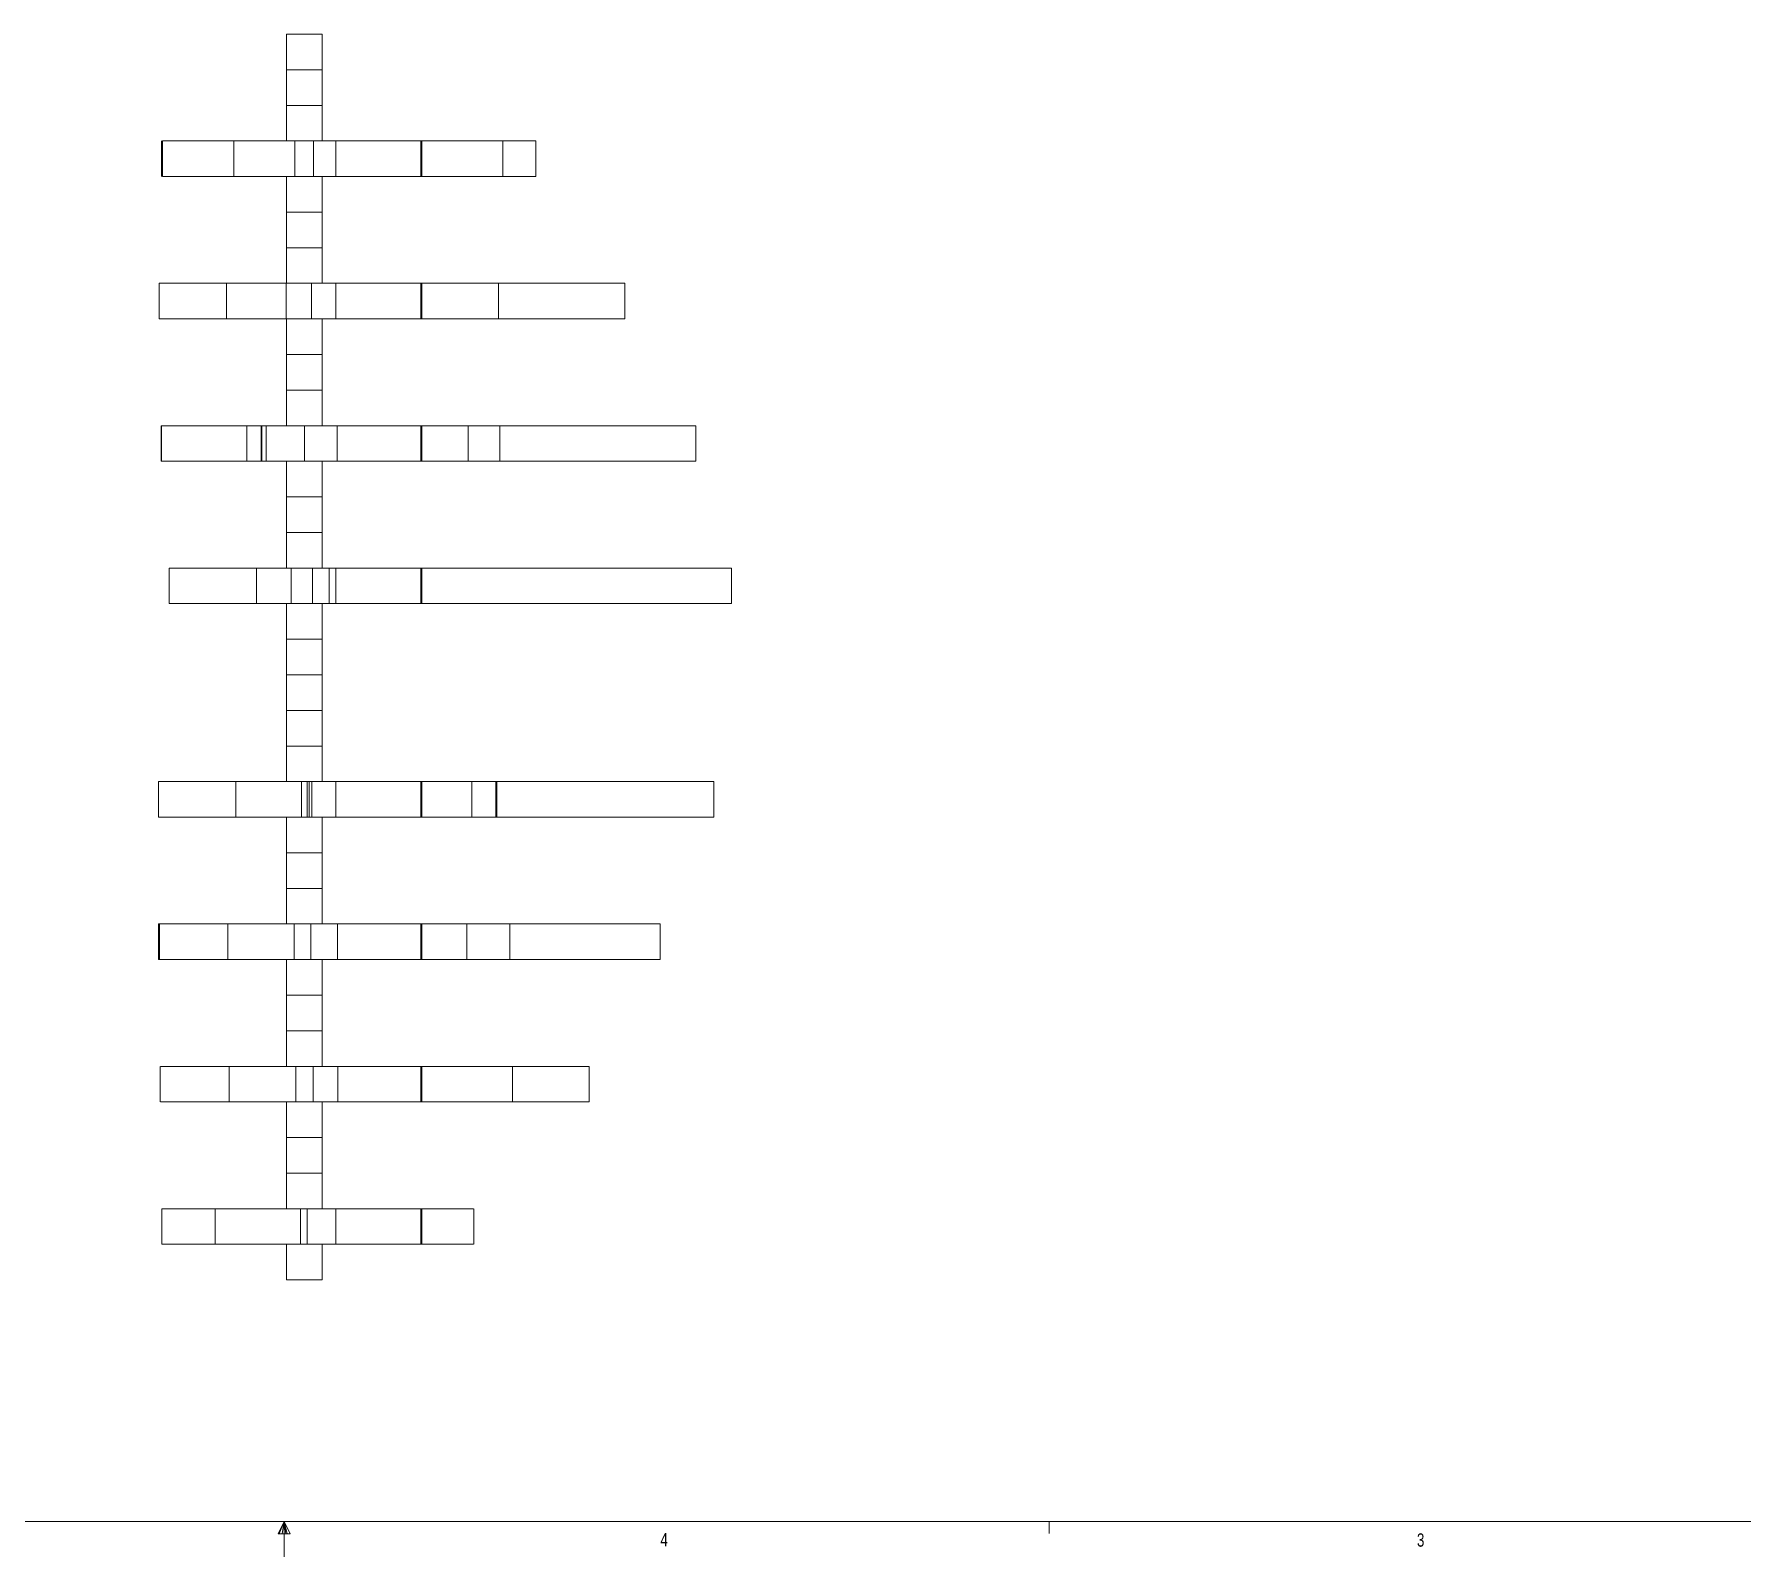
# Model space of a CAD drawing. Header units: inches. Extents: x 0 to 44.3, y 0 to 33.7.
# Drawn here: x 20.27 to 32.26, y 0.16 to 10.86 of the extents above; entities that cross this region are included whole.
import ezdxf

# ---------------------------------------------------------------- set-up
doc = ezdxf.new("R2010")
doc.units = ezdxf.units.IN
doc.header["$MEASUREMENT"] = 0
doc.styles.add('SLDTEXTSTYLE0', font='TXT', dxfattribs={"width": 0.75})

msp = doc.modelspace()

# ---------------------------------------------------------------- linework, layer by layer
at = {"color": 7, "linetype": 'Continuous', "lineweight": 15}
for p, q in [((22.041, 10.608), (22.041, 10.858)), ((22.041, 10.858), (22.291, 10.858)), ((22.291, 10.608), (22.291, 10.858)), ((22.041, 10.608), (22.291, 10.608)), ((22.041, 10.358), (22.041, 10.608)), ((22.291, 10.358), (22.291, 10.608)), ((22.041, 10.108), (22.041, 10.358)), ((22.041, 10.358), (22.291, 10.358)), ((22.291, 10.108), (22.291, 10.358)), ((21.163, 10.108), (21.163, 9.858)), ((21.164, 10.108), (21.164, 9.858)), ((21.17, 10.108), (21.17, 9.858)), ((21.671, 10.108), (21.671, 9.858)), ((22.098, 10.108), (22.098, 9.858)), ((22.231, 10.108), (22.231, 9.858)), ((22.388, 10.108), (22.388, 9.858)), ((22.985, 10.108), (22.985, 9.858)), ((22.989, 10.108), (22.989, 9.858)), ((22.991, 10.108), (22.991, 9.858)), ((23.56, 10.108), (23.56, 9.858)), ((23.791, 10.108), (23.791, 9.858)), ((22.041, 9.608), (22.041, 9.858)), ((22.291, 9.608), (22.291, 9.858)), ((22.041, 9.608), (22.291, 9.608)), ((22.041, 9.358), (22.041, 9.608)), ((22.291, 9.358), (22.291, 9.608)), ((22.041, 9.358), (22.291, 9.358)), ((22.041, 9.108), (22.041, 9.358)), ((22.291, 9.108), (22.291, 9.358)), ((21.145, 9.108), (21.145, 8.858)), ((21.618, 9.108), (21.618, 8.858)), ((22.037, 9.108), (22.037, 8.858)), ((22.217, 9.108), (22.217, 8.858)), ((22.388, 9.108), (22.388, 8.858)), ((22.985, 9.108), (22.985, 8.858)), ((22.989, 9.108), (22.989, 8.858)), ((22.991, 9.108), (22.991, 8.858)), ((23.53, 9.108), (23.53, 8.858)), ((24.416, 9.108), (24.416, 8.858)), ((22.041, 8.608), (22.041, 8.858)), ((22.291, 8.608), (22.291, 8.858)), ((22.041, 8.608), (22.291, 8.608)), ((22.041, 8.358), (22.041, 8.608)), ((22.291, 8.358), (22.291, 8.608)), ((22.041, 8.358), (22.291, 8.358)), ((22.041, 8.108), (22.041, 8.358)), ((22.291, 8.108), (22.291, 8.358)), ((21.161, 8.108), (21.161, 7.858)), ((21.161, 8.108), (21.163, 8.108)), ((21.163, 8.108), (21.163, 7.858)), ((21.761, 8.108), (21.761, 7.858)), ((21.863, 8.108), (21.863, 7.858)), ((21.866, 8.108), (21.866, 7.858)), ((21.898, 8.108), (21.898, 7.858)), ((22.166, 8.108), (22.166, 7.858)), ((22.396, 8.108), (22.396, 7.858)), ((22.985, 8.108), (22.985, 7.858)), ((22.989, 8.108), (22.989, 7.858)), ((22.991, 8.108), (22.991, 7.858)), ((23.316, 8.108), (23.316, 7.858)), ((23.539, 8.108), (23.539, 7.858)), ((23.54, 8.108), (23.54, 7.858)), ((24.916, 8.108), (24.916, 7.858)), ((21.161, 7.858), (21.163, 7.858)), ((22.041, 7.608), (22.041, 7.858)), ((22.291, 7.608), (22.291, 7.858)), ((22.041, 7.608), (22.291, 7.608)), ((22.041, 7.358), (22.041, 7.608)), ((22.291, 7.358), (22.291, 7.608)), ((22.041, 7.358), (22.291, 7.358)), ((22.041, 7.108), (22.041, 7.358)), ((22.291, 7.108), (22.291, 7.358)), ((21.216, 7.108), (21.216, 6.858)), ((21.83, 7.108), (21.83, 6.858)), ((22.072, 7.108), (22.072, 6.858)), ((22.224, 7.108), (22.224, 6.858)), ((22.34, 7.108), (22.34, 6.858)), ((22.34, 7.108), (22.387, 7.108)), ((22.387, 7.108), (22.387, 6.858)), ((22.983, 7.108), (22.983, 6.858)), ((22.983, 7.108), (22.988, 7.108)), ((22.988, 7.108), (22.988, 6.858)), ((22.99, 7.108), (22.99, 6.858)), ((25.165, 7.108), (25.165, 6.858)), ((22.041, 6.608), (22.041, 6.858)), ((22.291, 6.608), (22.291, 6.858)), ((22.34, 6.858), (22.387, 6.858)), ((22.983, 6.858), (22.988, 6.858)), ((22.041, 6.608), (22.291, 6.608)), ((22.041, 6.358), (22.041, 6.608)), ((22.291, 6.358), (22.291, 6.608)), ((22.041, 6.358), (22.291, 6.358)), ((22.041, 6.108), (22.041, 6.358)), ((22.291, 6.108), (22.291, 6.358)), ((22.041, 6.108), (22.291, 6.108)), ((22.041, 5.858), (22.041, 6.108)), ((22.291, 5.858), (22.291, 6.108)), ((22.041, 5.858), (22.291, 5.858)), ((22.041, 5.608), (22.041, 5.858)), ((22.291, 5.608), (22.291, 5.858)), ((21.142, 5.608), (21.142, 5.358)), ((21.685, 5.608), (21.685, 5.358)), ((22.146, 5.608), (22.146, 5.358)), ((22.185, 5.608), (22.185, 5.358)), ((22.2, 5.358), (22.2, 5.608)), ((22.2, 5.608), (22.218, 5.608)), ((22.218, 5.608), (22.218, 5.358)), ((22.219, 5.608), (22.219, 5.358)), ((22.388, 5.608), (22.388, 5.358)), ((22.985, 5.608), (22.985, 5.358)), ((22.989, 5.608), (22.989, 5.358)), ((22.991, 5.608), (22.991, 5.358)), ((23.342, 5.608), (23.342, 5.358)), ((23.51, 5.608), (23.51, 5.358)), ((23.518, 5.608), (23.518, 5.358)), ((23.518, 5.608), (23.518, 5.358)), ((25.041, 5.608), (25.041, 5.358)), ((22.041, 5.108), (22.041, 5.358)), ((22.2, 5.358), (22.218, 5.358)), ((22.291, 5.108), (22.291, 5.358)), ((22.041, 5.108), (22.291, 5.108)), ((22.041, 4.858), (22.041, 5.108)), ((22.291, 4.858), (22.291, 5.108)), ((22.041, 4.858), (22.291, 4.858)), ((22.041, 4.608), (22.041, 4.858)), ((22.291, 4.608), (22.291, 4.858)), ((21.141, 4.608), (21.141, 4.358)), ((21.141, 4.608), (21.151, 4.608)), ((21.148, 4.608), (21.148, 4.358)), ((21.628, 4.608), (21.628, 4.358)), ((22.094, 4.608), (22.094, 4.358)), ((22.212, 4.608), (22.212, 4.358)), ((22.398, 4.608), (22.398, 4.358)), ((22.985, 4.608), (22.985, 4.358)), ((22.989, 4.608), (22.989, 4.358)), ((22.991, 4.608), (22.991, 4.358)), ((23.307, 4.608), (23.307, 4.358)), ((23.61, 4.608), (23.61, 4.358)), ((23.61, 4.608), (23.61, 4.358)), ((23.61, 4.608), (23.61, 4.608)), ((24.666, 4.608), (24.666, 4.358)), ((21.141, 4.358), (21.151, 4.358)), ((22.041, 4.108), (22.041, 4.358)), ((22.291, 4.108), (22.291, 4.358)), ((23.61, 4.358), (23.61, 4.358)), ((22.041, 4.108), (22.291, 4.108)), ((22.041, 3.858), (22.041, 4.108)), ((22.291, 3.858), (22.291, 4.108)), ((22.041, 3.858), (22.291, 3.858)), ((22.041, 3.608), (22.041, 3.858)), ((22.291, 3.608), (22.291, 3.858)), ((21.153, 3.608), (21.153, 3.358)), ((21.638, 3.608), (21.638, 3.358)), ((22.106, 3.608), (22.106, 3.358)), ((22.227, 3.608), (22.227, 3.358)), ((22.4, 3.608), (22.4, 3.358)), ((22.985, 3.608), (22.985, 3.358)), ((22.989, 3.608), (22.989, 3.358)), ((22.991, 3.608), (22.991, 3.358)), ((23.628, 3.608), (23.628, 3.358)), ((24.166, 3.608), (24.166, 3.358)), ((22.041, 3.108), (22.041, 3.358)), ((22.291, 3.108), (22.291, 3.358)), ((22.041, 3.108), (22.291, 3.108)), ((22.041, 2.858), (22.041, 3.108)), ((22.291, 2.858), (22.291, 3.108)), ((22.041, 2.858), (22.291, 2.858)), ((22.041, 2.608), (22.041, 2.858)), ((22.291, 2.608), (22.291, 2.858)), ((21.164, 2.608), (21.164, 2.358)), ((21.539, 2.608), (21.539, 2.358)), ((22.138, 2.608), (22.138, 2.358)), ((22.185, 2.608), (22.185, 2.358)), ((22.388, 2.608), (22.388, 2.358)), ((22.985, 2.608), (22.985, 2.358)), ((22.989, 2.608), (22.989, 2.358)), ((22.991, 2.608), (22.991, 2.358)), ((23.356, 2.358), (23.356, 2.608)), ((22.041, 2.108), (22.041, 2.358)), ((22.291, 2.108), (22.291, 2.358)), ((22.041, 2.108), (22.291, 2.108))]:
    msp.add_line(p, q, dxfattribs=at)
at = {"color": 7, "linetype": 'Continuous', "lineweight": 0}
for p, q in [((43.523, 0.411), (0.523, 0.411)), ((22.023, 0.411), (21.981, 0.325)), ((22.023, 0.411), (21.989, 0.325)), ((22.023, 0.411), (22.009, 0.325)), ((22.023, 0.411), (22.023, 0.163)), ((22.023, 0.411), (22.067, 0.325)), ((22.023, 0.411), (22.046, 0.325)), ((22.023, 0.411), (22.036, 0.325)), ((27.398, 0.411), (27.398, 0.326)), ((21.981, 0.325), (22.067, 0.325))]:
    msp.add_line(p, q, dxfattribs=at)
at = {"color": 7, "linetype": 'Continuous', "lineweight": 15}
for points, knots in [([(21.17, 10.108), (21.18, 10.108), (21.2, 10.108), (21.272, 10.108), (21.361, 10.108), (21.46, 10.108), (21.562, 10.108), (21.634, 10.108), (21.671, 10.108)], [0, 0, 0, 0, 0.184474, 0.366813, 0.549993, 0.696124, 0.845488, 1, 1, 1, 1]), ([(21.671, 10.108), (21.718, 10.108), (21.809, 10.108), (21.928, 10.108), (22.026, 10.108), (22.074, 10.108), (22.098, 10.108)], [0, 0, 0, 0, 0.290732, 0.570506, 0.786234, 1, 1, 1, 1]), ([(22.098, 10.108), (22.117, 10.108), (22.155, 10.108), (22.201, 10.108), (22.22, 10.108), (22.231, 10.108)], [0, 0, 0, 0, 0.303703, 0.595647, 1, 1, 1, 1]), ([(22.231, 10.108), (22.239, 10.108), (22.252, 10.108), (22.274, 10.108), (22.294, 10.108), (22.316, 10.108), (22.345, 10.108), (22.375, 10.108), (22.388, 10.108)], [0, 0, 0, 0, 0.2717987, 0.4812762, 0.6393269, 0.7572462, 0.8900356, 1, 1, 1, 1]), ([(22.388, 10.108), (22.451, 10.108), (22.565, 10.108), (22.718, 10.108), (22.828, 10.108), (22.901, 10.108), (22.946, 10.108), (22.973, 10.108), (22.985, 10.108)], [0, 0, 0, 0, 0.318604, 0.576624, 0.774067, 0.871203, 0.941972, 1, 1, 1, 1]), ([(22.985, 10.108), (22.985, 10.108), (22.987, 10.108), (22.988, 10.108), (22.989, 10.108)], [0, 0, 0, 0, 0.560613, 1, 1, 1, 1]), ([(22.989, 10.108), (22.989, 10.108), (22.99, 10.108), (22.991, 10.108), (22.991, 10.108)], [0, 0, 0, 0, 0.605982, 1, 1, 1, 1]), ([(22.991, 10.108), (23.039, 10.108), (23.135, 10.108), (23.259, 10.108), (23.373, 10.108), (23.476, 10.108), (23.532, 10.108), (23.56, 10.108)], [0, 0, 0, 0, 0.19097, 0.379677, 0.567022, 0.785639, 1, 1, 1, 1]), ([(23.56, 10.108), (23.598, 10.108), (23.676, 10.108), (23.744, 10.108), (23.785, 10.108), (23.789, 10.108), (23.791, 10.108)], [0, 0, 0, 0, 0.274006, 0.551455, 0.773326, 1, 1, 1, 1]), ([(21.17, 9.858), (21.18, 9.858), (21.2, 9.858), (21.272, 9.858), (21.361, 9.858), (21.46, 9.858), (21.562, 9.858), (21.634, 9.858), (21.671, 9.858)], [0, 0, 0, 0, 0.184474, 0.366813, 0.549993, 0.696124, 0.845488, 1, 1, 1, 1]), ([(21.671, 9.858), (21.718, 9.858), (21.809, 9.858), (21.928, 9.858), (22.026, 9.858), (22.074, 9.858), (22.098, 9.858)], [0, 0, 0, 0, 0.290732, 0.570506, 0.786234, 1, 1, 1, 1]), ([(22.098, 9.858), (22.117, 9.858), (22.155, 9.858), (22.201, 9.858), (22.22, 9.858), (22.231, 9.858)], [0, 0, 0, 0, 0.303703, 0.595647, 1, 1, 1, 1]), ([(22.231, 9.858), (22.239, 9.858), (22.252, 9.858), (22.274, 9.858), (22.294, 9.858), (22.316, 9.858), (22.345, 9.858), (22.375, 9.858), (22.388, 9.858)], [0, 0, 0, 0, 0.271799, 0.481276, 0.639327, 0.757246, 0.890036, 1, 1, 1, 1]), ([(22.388, 9.858), (22.451, 9.858), (22.565, 9.858), (22.718, 9.858), (22.828, 9.858), (22.901, 9.858), (22.946, 9.858), (22.973, 9.858), (22.985, 9.858)], [0, 0, 0, 0, 0.318604, 0.576624, 0.774067, 0.871203, 0.941972, 1, 1, 1, 1]), ([(22.985, 9.858), (22.985, 9.858), (22.987, 9.858), (22.988, 9.858), (22.989, 9.858)], [0, 0, 0, 0, 0.560613, 1, 1, 1, 1]), ([(22.989, 9.858), (22.989, 9.858), (22.99, 9.858), (22.991, 9.858), (22.991, 9.858)], [0, 0, 0, 0, 0.605982, 1, 1, 1, 1]), ([(22.991, 9.858), (23.039, 9.858), (23.135, 9.858), (23.259, 9.858), (23.373, 9.858), (23.476, 9.858), (23.532, 9.858), (23.56, 9.858)], [0, 0, 0, 0, 0.19097, 0.379677, 0.567022, 0.785639, 1, 1, 1, 1]), ([(23.56, 9.858), (23.598, 9.858), (23.676, 9.858), (23.744, 9.858), (23.785, 9.858), (23.789, 9.858), (23.791, 9.858)], [0, 0, 0, 0, 0.274006, 0.551455, 0.773326, 1, 1, 1, 1]), ([(21.145, 9.108), (21.148, 9.108), (21.155, 9.108), (21.216, 9.108), (21.3, 9.108), (21.398, 9.108), (21.503, 9.108), (21.58, 9.108), (21.618, 9.108)], [0, 0, 0, 0, 0.18596, 0.368389, 0.551136, 0.696823, 0.845749, 1, 1, 1, 1]), ([(21.618, 9.108), (21.662, 9.108), (21.749, 9.108), (21.865, 9.108), (21.962, 9.108), (22.012, 9.108), (22.037, 9.108)], [0, 0, 0, 0, 0.2905738, 0.5705306, 0.7863379, 1, 1, 1, 1]), ([(22.037, 9.108), (22.064, 9.108), (22.115, 9.108), (22.165, 9.108), (22.199, 9.108), (22.211, 9.108), (22.217, 9.108)], [0, 0, 0, 0, 0.306052, 0.596765, 0.808552, 1, 1, 1, 1]), ([(22.217, 9.108), (22.224, 9.108), (22.237, 9.108), (22.26, 9.108), (22.283, 9.108), (22.31, 9.108), (22.344, 9.108), (22.374, 9.108), (22.388, 9.108)], [0, 0, 0, 0, 0.273309, 0.481831, 0.637884, 0.754203, 0.887589, 1, 1, 1, 1]), ([(22.388, 9.108), (22.451, 9.108), (22.565, 9.108), (22.718, 9.108), (22.828, 9.108), (22.901, 9.108), (22.946, 9.108), (22.973, 9.108), (22.985, 9.108)], [0, 0, 0, 0, 0.318605, 0.576625, 0.774068, 0.871204, 0.941972, 1, 1, 1, 1]), ([(22.985, 9.108), (22.985, 9.108), (22.987, 9.108), (22.988, 9.108), (22.989, 9.108)], [0, 0, 0, 0, 0.560522, 1, 1, 1, 1]), ([(22.989, 9.108), (22.989, 9.108), (22.99, 9.108), (22.991, 9.108), (22.991, 9.108)], [0, 0, 0, 0, 0.60613, 1, 1, 1, 1]), ([(22.991, 9.108), (23.045, 9.108), (23.143, 9.108), (23.274, 9.108), (23.38, 9.108), (23.463, 9.108), (23.51, 9.108), (23.53, 9.108)], [0, 0, 0, 0, 0.293768, 0.530957, 0.71819, 0.883742, 1, 1, 1, 1]), ([(23.53, 9.108), (23.603, 9.108), (23.749, 9.108), (23.938, 9.108), (24.101, 9.108), (24.236, 9.108), (24.337, 9.108), (24.404, 9.108), (24.412, 9.108), (24.416, 9.108)], [0, 0, 0, 0, 0.1374844, 0.2749418, 0.4127623, 0.5513992, 0.6981366, 0.8472861, 1, 1, 1, 1]), ([(21.145, 8.858), (21.148, 8.858), (21.155, 8.858), (21.216, 8.858), (21.3, 8.858), (21.398, 8.858), (21.503, 8.858), (21.58, 8.858), (21.618, 8.858)], [0, 0, 0, 0, 0.18596, 0.368389, 0.551136, 0.696823, 0.845749, 1, 1, 1, 1]), ([(21.618, 8.858), (21.662, 8.858), (21.749, 8.858), (21.865, 8.858), (21.962, 8.858), (22.012, 8.858), (22.037, 8.858)], [0, 0, 0, 0, 0.290574, 0.570531, 0.786338, 1, 1, 1, 1]), ([(22.037, 8.858), (22.064, 8.858), (22.115, 8.858), (22.165, 8.858), (22.199, 8.858), (22.211, 8.858), (22.217, 8.858)], [0, 0, 0, 0, 0.306052, 0.596765, 0.808552, 1, 1, 1, 1]), ([(22.217, 8.858), (22.224, 8.858), (22.237, 8.858), (22.26, 8.858), (22.283, 8.858), (22.31, 8.858), (22.344, 8.858), (22.374, 8.858), (22.388, 8.858)], [0, 0, 0, 0, 0.273309, 0.481831, 0.637884, 0.754203, 0.887589, 1, 1, 1, 1]), ([(22.388, 8.858), (22.451, 8.858), (22.565, 8.858), (22.718, 8.858), (22.828, 8.858), (22.901, 8.858), (22.946, 8.858), (22.973, 8.858), (22.985, 8.858)], [0, 0, 0, 0, 0.318605, 0.576625, 0.774068, 0.871204, 0.941972, 1, 1, 1, 1]), ([(22.985, 8.858), (22.985, 8.858), (22.987, 8.858), (22.988, 8.858), (22.989, 8.858)], [0, 0, 0, 0, 0.560522, 1, 1, 1, 1]), ([(22.989, 8.858), (22.989, 8.858), (22.99, 8.858), (22.991, 8.858), (22.991, 8.858)], [0, 0, 0, 0, 0.60613, 1, 1, 1, 1]), ([(22.991, 8.858), (23.045, 8.858), (23.143, 8.858), (23.274, 8.858), (23.38, 8.858), (23.463, 8.858), (23.51, 8.858), (23.53, 8.858)], [0, 0, 0, 0, 0.293768, 0.530957, 0.71819, 0.883742, 1, 1, 1, 1]), ([(23.53, 8.858), (23.603, 8.858), (23.749, 8.858), (23.938, 8.858), (24.101, 8.858), (24.236, 8.858), (24.337, 8.858), (24.404, 8.858), (24.412, 8.858), (24.416, 8.858)], [0, 0, 0, 0, 0.137484, 0.274942, 0.412762, 0.551399, 0.698137, 0.847286, 1, 1, 1, 1]), ([(21.163, 8.108), (21.175, 8.108), (21.198, 8.108), (21.288, 8.108), (21.397, 8.108), (21.516, 8.108), (21.637, 8.108), (21.719, 8.108), (21.761, 8.108)], [0, 0, 0, 0, 0.187901, 0.37045, 0.552672, 0.697823, 0.846187, 1, 1, 1, 1]), ([(21.761, 8.108), (21.78, 8.108), (21.815, 8.108), (21.848, 8.108), (21.863, 8.108)], [0, 0, 0, 0, 0.564675, 1, 1, 1, 1]), ([(21.863, 8.108), (21.863, 8.108), (21.864, 8.108), (21.865, 8.108), (21.866, 8.108)], [0, 0, 0, 0, 0.561335, 1, 1, 1, 1]), ([(21.866, 8.108), (21.872, 8.108), (21.882, 8.108), (21.893, 8.108), (21.898, 8.108)], [0, 0, 0, 0, 0.561162, 1, 1, 1, 1]), ([(21.898, 8.108), (21.926, 8.108), (21.981, 8.108), (22.038, 8.108), (22.074, 8.108), (22.102, 8.108), (22.121, 8.108), (22.151, 8.108), (22.166, 8.108)], [0, 0, 0, 0, 0.152277, 0.29211, 0.431497, 0.57371, 0.795863, 1, 1, 1, 1]), ([(22.166, 8.108), (22.182, 8.108), (22.21, 8.108), (22.251, 8.108), (22.285, 8.108), (22.318, 8.108), (22.356, 8.108), (22.383, 8.108), (22.396, 8.108)], [0, 0, 0, 0, 0.290088, 0.500519, 0.649477, 0.75556, 0.878834, 1, 1, 1, 1]), ([(22.396, 8.108), (22.408, 8.108), (22.441, 8.108), (22.5, 8.108), (22.575, 8.108), (22.66, 8.108), (22.749, 8.108), (22.835, 8.108), (22.908, 8.108), (22.955, 8.108), (22.978, 8.108), (22.985, 8.108)], [0, 0, 0, 0, 0.063367, 0.167586, 0.300277, 0.449062, 0.601561, 0.758829, 0.889148, 0.968478, 1, 1, 1, 1]), ([(22.985, 8.108), (22.985, 8.108), (22.987, 8.108), (22.988, 8.108), (22.989, 8.108)], [0, 0, 0, 0, 0.5604837, 1, 1, 1, 1]), ([(22.989, 8.108), (22.989, 8.108), (22.99, 8.108), (22.991, 8.108), (22.991, 8.108)], [0, 0, 0, 0, 0.605291, 1, 1, 1, 1]), ([(22.991, 8.108), (23.052, 8.108), (23.163, 8.108), (23.268, 8.108), (23.316, 8.108)], [0, 0, 0, 0, 0.548913, 1, 1, 1, 1]), ([(23.316, 8.108), (23.358, 8.108), (23.434, 8.108), (23.507, 8.108), (23.539, 8.108)], [0, 0, 0, 0, 0.560683, 1, 1, 1, 1]), ([(23.539, 8.108), (23.539, 8.108), (23.54, 8.108), (23.54, 8.108), (23.54, 8.108)], [0, 0, 0, 0, 0.561073, 1, 1, 1, 1]), ([(23.54, 8.108), (23.63, 8.108), (23.81, 8.108), (24.053, 8.108), (24.272, 8.108), (24.463, 8.108), (24.624, 8.108), (24.752, 8.108), (24.845, 8.108), (24.905, 8.108), (24.913, 8.108), (24.916, 8.108)], [0, 0, 0, 0, 0.110543, 0.220748, 0.330884, 0.441209, 0.552008, 0.661628, 0.772456, 0.885026, 1, 1, 1, 1]), ([(21.163, 7.858), (21.175, 7.858), (21.198, 7.858), (21.288, 7.858), (21.397, 7.858), (21.516, 7.858), (21.637, 7.858), (21.719, 7.858), (21.761, 7.858)], [0, 0, 0, 0, 0.187901, 0.37045, 0.552672, 0.697823, 0.846187, 1, 1, 1, 1]), ([(21.761, 7.858), (21.78, 7.858), (21.815, 7.858), (21.848, 7.858), (21.863, 7.858)], [0, 0, 0, 0, 0.564675, 1, 1, 1, 1]), ([(21.863, 7.858), (21.863, 7.858), (21.864, 7.858), (21.865, 7.858), (21.866, 7.858)], [0, 0, 0, 0, 0.561335, 1, 1, 1, 1]), ([(21.866, 7.858), (21.872, 7.858), (21.882, 7.858), (21.893, 7.858), (21.898, 7.858)], [0, 0, 0, 0, 0.5611617, 1, 1, 1, 1]), ([(21.898, 7.858), (21.926, 7.858), (21.981, 7.858), (22.038, 7.858), (22.074, 7.858), (22.102, 7.858), (22.121, 7.858), (22.151, 7.858), (22.166, 7.858)], [0, 0, 0, 0, 0.152277, 0.29211, 0.431497, 0.57371, 0.795863, 1, 1, 1, 1]), ([(22.166, 7.858), (22.182, 7.858), (22.21, 7.858), (22.251, 7.858), (22.285, 7.858), (22.318, 7.858), (22.356, 7.858), (22.383, 7.858), (22.396, 7.858)], [0, 0, 0, 0, 0.290088, 0.500519, 0.649477, 0.75556, 0.878834, 1, 1, 1, 1]), ([(22.396, 7.858), (22.408, 7.858), (22.441, 7.858), (22.5, 7.858), (22.575, 7.858), (22.66, 7.858), (22.749, 7.858), (22.835, 7.858), (22.908, 7.858), (22.955, 7.858), (22.978, 7.858), (22.985, 7.858)], [0, 0, 0, 0, 0.063367, 0.167586, 0.300277, 0.449062, 0.601561, 0.758829, 0.889148, 0.968478, 1, 1, 1, 1]), ([(22.985, 7.858), (22.985, 7.858), (22.987, 7.858), (22.988, 7.858), (22.989, 7.858)], [0, 0, 0, 0, 0.560484, 1, 1, 1, 1]), ([(22.989, 7.858), (22.989, 7.858), (22.99, 7.858), (22.991, 7.858), (22.991, 7.858)], [0, 0, 0, 0, 0.605291, 1, 1, 1, 1]), ([(22.991, 7.858), (23.052, 7.858), (23.163, 7.858), (23.268, 7.858), (23.316, 7.858)], [0, 0, 0, 0, 0.548913, 1, 1, 1, 1]), ([(23.316, 7.858), (23.358, 7.858), (23.434, 7.858), (23.507, 7.858), (23.539, 7.858)], [0, 0, 0, 0, 0.5606827, 1, 1, 1, 1]), ([(23.539, 7.858), (23.539, 7.858), (23.54, 7.858), (23.54, 7.858), (23.54, 7.858)], [0, 0, 0, 0, 0.561073, 1, 1, 1, 1]), ([(23.54, 7.858), (23.63, 7.858), (23.81, 7.858), (24.053, 7.858), (24.272, 7.858), (24.463, 7.858), (24.624, 7.858), (24.752, 7.858), (24.845, 7.858), (24.905, 7.858), (24.913, 7.858), (24.916, 7.858)], [0, 0, 0, 0, 0.110543, 0.220748, 0.330884, 0.441209, 0.552008, 0.661628, 0.772456, 0.885026, 1, 1, 1, 1]), ([(21.216, 7.108), (21.23, 7.108), (21.256, 7.108), (21.35, 7.108), (21.462, 7.108), (21.584, 7.108), (21.706, 7.108), (21.788, 7.108), (21.83, 7.108)], [0, 0, 0, 0, 0.186706, 0.368591, 0.550752, 0.69627, 0.84531, 1, 1, 1, 1]), ([(21.83, 7.108), (21.88, 7.108), (21.966, 7.108), (22.04, 7.108), (22.072, 7.108)], [0, 0, 0, 0, 0.569012, 1, 1, 1, 1]), ([(22.072, 7.108), (22.093, 7.108), (22.133, 7.108), (22.19, 7.108), (22.212, 7.108), (22.224, 7.108)], [0, 0, 0, 0, 0.302386, 0.586958, 1, 1, 1, 1]), ([(22.224, 7.108), (22.232, 7.108), (22.246, 7.108), (22.263, 7.108), (22.275, 7.108), (22.287, 7.108), (22.302, 7.108), (22.328, 7.108), (22.34, 7.108)], [0, 0, 0, 0, 0.285543, 0.501636, 0.660587, 0.774764, 0.895533, 1, 1, 1, 1]), ([(22.387, 7.108), (22.45, 7.108), (22.564, 7.108), (22.717, 7.108), (22.827, 7.108), (22.9, 7.108), (22.945, 7.108), (22.971, 7.108), (22.983, 7.108)], [0, 0, 0, 0, 0.318604, 0.576623, 0.774066, 0.871203, 0.941972, 1, 1, 1, 1]), ([(22.988, 7.108), (22.988, 7.108), (22.989, 7.108), (22.99, 7.108), (22.99, 7.108)], [0, 0, 0, 0, 0.605358, 1, 1, 1, 1]), ([(22.99, 7.108), (23.105, 7.108), (23.334, 7.108), (23.656, 7.108), (23.956, 7.108), (24.229, 7.108), (24.474, 7.108), (24.682, 7.108), (24.854, 7.108), (24.99, 7.108), (25.089, 7.108), (25.153, 7.108), (25.161, 7.108), (25.165, 7.108)], [0, 0, 0, 0, 0.09365, 0.18638, 0.278541, 0.370411, 0.462226, 0.554215, 0.641341, 0.729107, 0.817843, 0.907968, 1, 1, 1, 1]), ([(21.216, 6.858), (21.23, 6.858), (21.256, 6.858), (21.35, 6.858), (21.462, 6.858), (21.584, 6.858), (21.706, 6.858), (21.788, 6.858), (21.83, 6.858)], [0, 0, 0, 0, 0.1867061, 0.3685911, 0.5507523, 0.6962697, 0.8453095, 1, 1, 1, 1]), ([(21.83, 6.858), (21.88, 6.858), (21.966, 6.858), (22.04, 6.858), (22.072, 6.858)], [0, 0, 0, 0, 0.569012, 1, 1, 1, 1]), ([(22.072, 6.858), (22.093, 6.858), (22.133, 6.858), (22.19, 6.858), (22.212, 6.858), (22.224, 6.858)], [0, 0, 0, 0, 0.302386, 0.586958, 1, 1, 1, 1]), ([(22.224, 6.858), (22.232, 6.858), (22.246, 6.858), (22.263, 6.858), (22.275, 6.858), (22.287, 6.858), (22.302, 6.858), (22.328, 6.858), (22.34, 6.858)], [0, 0, 0, 0, 0.285543, 0.501636, 0.660587, 0.774764, 0.895533, 1, 1, 1, 1]), ([(22.387, 6.858), (22.45, 6.858), (22.564, 6.858), (22.717, 6.858), (22.827, 6.858), (22.9, 6.858), (22.945, 6.858), (22.971, 6.858), (22.983, 6.858)], [0, 0, 0, 0, 0.318604, 0.5766235, 0.7740663, 0.8712029, 0.9419718, 1, 1, 1, 1]), ([(22.988, 6.858), (22.988, 6.858), (22.989, 6.858), (22.99, 6.858), (22.99, 6.858)], [0, 0, 0, 0, 0.605358, 1, 1, 1, 1]), ([(22.99, 6.858), (23.105, 6.858), (23.334, 6.858), (23.656, 6.858), (23.956, 6.858), (24.229, 6.858), (24.474, 6.858), (24.682, 6.858), (24.854, 6.858), (24.99, 6.858), (25.089, 6.858), (25.153, 6.858), (25.161, 6.858), (25.165, 6.858)], [0, 0, 0, 0, 0.09365, 0.18638, 0.278541, 0.370411, 0.462226, 0.554215, 0.641341, 0.729107, 0.817843, 0.907968, 1, 1, 1, 1]), ([(21.142, 5.608), (21.15, 5.608), (21.166, 5.608), (21.242, 5.608), (21.34, 5.608), (21.45, 5.608), (21.564, 5.608), (21.644, 5.608), (21.685, 5.608)], [0, 0, 0, 0, 0.186968, 0.36947, 0.551936, 0.697329, 0.845955, 1, 1, 1, 1]), ([(21.685, 5.608), (21.722, 5.608), (21.795, 5.608), (21.898, 5.608), (21.995, 5.608), (22.083, 5.608), (22.125, 5.608), (22.146, 5.608)], [0, 0, 0, 0, 0.195897, 0.385267, 0.570558, 0.785821, 1, 1, 1, 1]), ([(22.146, 5.608), (22.154, 5.608), (22.169, 5.608), (22.18, 5.608), (22.185, 5.608)], [0, 0, 0, 0, 0.5698861, 1, 1, 1, 1]), ([(22.185, 5.608), (22.19, 5.608), (22.199, 5.608), (22.199, 5.608), (22.199, 5.608)], [0, 0, 0, 0, 0.6166191, 1, 1, 1, 1]), ([(22.218, 5.608), (22.218, 5.608), (22.219, 5.608), (22.219, 5.608), (22.219, 5.608)], [0, 0, 0, 0, 0.562208, 1, 1, 1, 1]), ([(22.219, 5.608), (22.227, 5.608), (22.241, 5.608), (22.264, 5.608), (22.286, 5.608), (22.312, 5.608), (22.343, 5.608), (22.374, 5.608), (22.388, 5.608)], [0, 0, 0, 0, 0.26511, 0.472058, 0.63071, 0.751276, 0.889215, 1, 1, 1, 1]), ([(22.388, 5.608), (22.451, 5.608), (22.565, 5.608), (22.718, 5.608), (22.828, 5.608), (22.901, 5.608), (22.946, 5.608), (22.973, 5.608), (22.985, 5.608)], [0, 0, 0, 0, 0.318604, 0.576623, 0.774066, 0.871203, 0.941972, 1, 1, 1, 1]), ([(22.985, 5.608), (22.985, 5.608), (22.987, 5.608), (22.988, 5.608), (22.989, 5.608)], [0, 0, 0, 0, 0.560071, 1, 1, 1, 1]), ([(22.989, 5.608), (22.989, 5.608), (22.99, 5.608), (22.991, 5.608), (22.991, 5.608)], [0, 0, 0, 0, 0.605176, 1, 1, 1, 1]), ([(22.991, 5.608), (23.058, 5.608), (23.178, 5.608), (23.292, 5.608), (23.342, 5.608)], [0, 0, 0, 0, 0.558643, 1, 1, 1, 1]), ([(23.342, 5.608), (23.374, 5.608), (23.431, 5.608), (23.486, 5.608), (23.51, 5.608)], [0, 0, 0, 0, 0.560521, 1, 1, 1, 1]), ([(23.51, 5.608), (23.512, 5.608), (23.514, 5.608), (23.517, 5.608), (23.518, 5.608)], [0, 0, 0, 0, 0.560551, 1, 1, 1, 1]), ([(23.518, 5.608), (23.617, 5.608), (23.815, 5.608), (24.084, 5.608), (24.326, 5.608), (24.538, 5.608), (24.716, 5.608), (24.858, 5.608), (24.962, 5.608), (25.029, 5.608), (25.037, 5.608), (25.041, 5.608)], [0, 0, 0, 0, 0.110723, 0.221019, 0.331184, 0.44149, 0.552236, 0.66178, 0.772527, 0.885033, 1, 1, 1, 1]), ([(21.142, 5.358), (21.15, 5.358), (21.166, 5.358), (21.242, 5.358), (21.34, 5.358), (21.45, 5.358), (21.564, 5.358), (21.644, 5.358), (21.685, 5.358)], [0, 0, 0, 0, 0.186968, 0.36947, 0.551936, 0.697329, 0.845955, 1, 1, 1, 1]), ([(21.685, 5.358), (21.722, 5.358), (21.795, 5.358), (21.898, 5.358), (21.995, 5.358), (22.083, 5.358), (22.125, 5.358), (22.146, 5.358)], [0, 0, 0, 0, 0.195897, 0.385267, 0.570558, 0.785821, 1, 1, 1, 1]), ([(22.146, 5.358), (22.154, 5.358), (22.169, 5.358), (22.18, 5.358), (22.185, 5.358)], [0, 0, 0, 0, 0.569886, 1, 1, 1, 1]), ([(22.185, 5.358), (22.19, 5.358), (22.199, 5.358), (22.199, 5.358), (22.199, 5.358)], [0, 0, 0, 0, 0.616619, 1, 1, 1, 1]), ([(22.218, 5.358), (22.218, 5.358), (22.219, 5.358), (22.219, 5.358), (22.219, 5.358)], [0, 0, 0, 0, 0.562208, 1, 1, 1, 1]), ([(22.219, 5.358), (22.227, 5.358), (22.241, 5.358), (22.264, 5.358), (22.286, 5.358), (22.312, 5.358), (22.343, 5.358), (22.374, 5.358), (22.388, 5.358)], [0, 0, 0, 0, 0.26511, 0.472058, 0.63071, 0.751276, 0.889215, 1, 1, 1, 1]), ([(22.388, 5.358), (22.451, 5.358), (22.565, 5.358), (22.718, 5.358), (22.828, 5.358), (22.901, 5.358), (22.946, 5.358), (22.973, 5.358), (22.985, 5.358)], [0, 0, 0, 0, 0.318604, 0.576623, 0.774066, 0.871203, 0.941972, 1, 1, 1, 1]), ([(22.985, 5.358), (22.985, 5.358), (22.987, 5.358), (22.988, 5.358), (22.989, 5.358)], [0, 0, 0, 0, 0.560071, 1, 1, 1, 1]), ([(22.989, 5.358), (22.989, 5.358), (22.99, 5.358), (22.991, 5.358), (22.991, 5.358)], [0, 0, 0, 0, 0.605176, 1, 1, 1, 1]), ([(22.991, 5.358), (23.058, 5.358), (23.178, 5.358), (23.292, 5.358), (23.342, 5.358)], [0, 0, 0, 0, 0.558643, 1, 1, 1, 1]), ([(23.342, 5.358), (23.374, 5.358), (23.431, 5.358), (23.486, 5.358), (23.51, 5.358)], [0, 0, 0, 0, 0.560521, 1, 1, 1, 1]), ([(23.51, 5.358), (23.512, 5.358), (23.514, 5.358), (23.517, 5.358), (23.518, 5.358)], [0, 0, 0, 0, 0.560551, 1, 1, 1, 1]), ([(23.518, 5.358), (23.617, 5.358), (23.815, 5.358), (24.084, 5.358), (24.326, 5.358), (24.538, 5.358), (24.716, 5.358), (24.858, 5.358), (24.962, 5.358), (25.029, 5.358), (25.037, 5.358), (25.041, 5.358)], [0, 0, 0, 0, 0.110723, 0.221019, 0.331184, 0.44149, 0.552236, 0.66178, 0.772527, 0.885033, 1, 1, 1, 1]), ([(21.153, 4.608), (21.153, 4.608), (21.155, 4.608), (21.21, 4.608), (21.295, 4.608), (21.397, 4.608), (21.507, 4.608), (21.587, 4.608), (21.628, 4.608)], [0, 0, 0, 0, 0.147136, 0.338701, 0.530092, 0.682582, 0.838449, 1, 1, 1, 1]), ([(21.628, 4.608), (21.679, 4.608), (21.779, 4.608), (21.91, 4.608), (22.017, 4.608), (22.068, 4.608), (22.094, 4.608)], [0, 0, 0, 0, 0.290902, 0.570377, 0.785993, 1, 1, 1, 1]), ([(22.094, 4.608), (22.11, 4.608), (22.141, 4.608), (22.179, 4.608), (22.2, 4.608), (22.212, 4.608)], [0, 0, 0, 0, 0.307239, 0.601117, 1, 1, 1, 1]), ([(22.212, 4.608), (22.225, 4.608), (22.248, 4.608), (22.283, 4.608), (22.313, 4.608), (22.341, 4.608), (22.367, 4.608), (22.388, 4.608), (22.398, 4.608)], [0, 0, 0, 0, 0.316641, 0.559396, 0.740099, 0.846954, 0.930724, 1, 1, 1, 1]), ([(22.398, 4.608), (22.41, 4.608), (22.444, 4.608), (22.503, 4.608), (22.578, 4.608), (22.662, 4.608), (22.752, 4.608), (22.837, 4.608), (22.909, 4.608), (22.956, 4.608), (22.978, 4.608), (22.985, 4.608)], [0, 0, 0, 0, 0.065661, 0.171105, 0.304167, 0.452677, 0.60447, 0.760714, 0.890024, 0.968703, 1, 1, 1, 1]), ([(22.985, 4.608), (22.985, 4.608), (22.987, 4.608), (22.988, 4.608), (22.989, 4.608)], [0, 0, 0, 0, 0.559969, 1, 1, 1, 1]), ([(22.989, 4.608), (22.989, 4.608), (22.99, 4.608), (22.991, 4.608), (22.991, 4.608)], [0, 0, 0, 0, 0.60552, 1, 1, 1, 1]), ([(22.991, 4.608), (23.019, 4.608), (23.077, 4.608), (23.183, 4.608), (23.259, 4.608), (23.307, 4.608)], [0, 0, 0, 0, 0.244546, 0.523011, 1, 1, 1, 1]), ([(23.307, 4.608), (23.365, 4.608), (23.47, 4.608), (23.567, 4.608), (23.61, 4.608)], [0, 0, 0, 0, 0.560755, 1, 1, 1, 1]), ([(23.61, 4.608), (23.697, 4.608), (23.871, 4.608), (24.096, 4.608), (24.29, 4.608), (24.436, 4.608), (24.542, 4.608), (24.613, 4.608), (24.658, 4.608), (24.664, 4.608), (24.666, 4.608)], [0, 0, 0, 0, 0.137609, 0.275098, 0.412884, 0.551443, 0.661268, 0.77231, 0.885032, 1, 1, 1, 1]), ([(21.153, 4.358), (21.153, 4.358), (21.155, 4.358), (21.21, 4.358), (21.295, 4.358), (21.397, 4.358), (21.507, 4.358), (21.587, 4.358), (21.628, 4.358)], [0, 0, 0, 0, 0.147136, 0.338701, 0.530092, 0.682582, 0.838449, 1, 1, 1, 1]), ([(21.628, 4.358), (21.679, 4.358), (21.779, 4.358), (21.91, 4.358), (22.017, 4.358), (22.068, 4.358), (22.094, 4.358)], [0, 0, 0, 0, 0.290902, 0.570377, 0.785993, 1, 1, 1, 1]), ([(22.094, 4.358), (22.11, 4.358), (22.141, 4.358), (22.179, 4.358), (22.2, 4.358), (22.212, 4.358)], [0, 0, 0, 0, 0.3072393, 0.6011167, 1, 1, 1, 1]), ([(22.212, 4.358), (22.225, 4.358), (22.248, 4.358), (22.283, 4.358), (22.313, 4.358), (22.341, 4.358), (22.367, 4.358), (22.388, 4.358), (22.398, 4.358)], [0, 0, 0, 0, 0.316641, 0.559396, 0.740099, 0.846954, 0.930724, 1, 1, 1, 1]), ([(22.398, 4.358), (22.41, 4.358), (22.444, 4.358), (22.503, 4.358), (22.578, 4.358), (22.662, 4.358), (22.752, 4.358), (22.837, 4.358), (22.909, 4.358), (22.956, 4.358), (22.978, 4.358), (22.985, 4.358)], [0, 0, 0, 0, 0.065661, 0.171105, 0.304167, 0.452677, 0.60447, 0.760714, 0.890024, 0.968703, 1, 1, 1, 1]), ([(22.985, 4.358), (22.985, 4.358), (22.987, 4.358), (22.988, 4.358), (22.989, 4.358)], [0, 0, 0, 0, 0.559969, 1, 1, 1, 1]), ([(22.989, 4.358), (22.989, 4.358), (22.99, 4.358), (22.991, 4.358), (22.991, 4.358)], [0, 0, 0, 0, 0.60552, 1, 1, 1, 1]), ([(22.991, 4.358), (23.019, 4.358), (23.077, 4.358), (23.183, 4.358), (23.259, 4.358), (23.307, 4.358)], [0, 0, 0, 0, 0.244546, 0.523011, 1, 1, 1, 1]), ([(23.307, 4.358), (23.365, 4.358), (23.47, 4.358), (23.567, 4.358), (23.61, 4.358)], [0, 0, 0, 0, 0.560755, 1, 1, 1, 1]), ([(23.61, 4.358), (23.697, 4.358), (23.871, 4.358), (24.096, 4.358), (24.29, 4.358), (24.436, 4.358), (24.542, 4.358), (24.613, 4.358), (24.658, 4.358), (24.664, 4.358), (24.666, 4.358)], [0, 0, 0, 0, 0.137609, 0.275098, 0.412884, 0.551443, 0.661268, 0.77231, 0.885032, 1, 1, 1, 1]), ([(21.156, 3.608), (21.158, 3.608), (21.16, 3.608), (21.217, 3.608), (21.303, 3.608), (21.406, 3.608), (21.516, 3.608), (21.597, 3.608), (21.638, 3.608)], [0, 0, 0, 0, 0.15302, 0.343263, 0.533335, 0.684772, 0.839563, 1, 1, 1, 1]), ([(21.638, 3.608), (21.689, 3.608), (21.791, 3.608), (21.923, 3.608), (22.03, 3.608), (22.081, 3.608), (22.106, 3.608)], [0, 0, 0, 0, 0.290916, 0.570312, 0.785914, 1, 1, 1, 1]), ([(22.106, 3.608), (22.123, 3.608), (22.157, 3.608), (22.189, 3.608), (22.212, 3.608), (22.223, 3.608), (22.227, 3.608)], [0, 0, 0, 0, 0.305144, 0.598633, 0.811524, 1, 1, 1, 1]), ([(22.227, 3.608), (22.236, 3.608), (22.25, 3.608), (22.274, 3.608), (22.297, 3.608), (22.323, 3.608), (22.355, 3.608), (22.386, 3.608), (22.4, 3.608)], [0, 0, 0, 0, 0.265906, 0.473116, 0.631648, 0.751871, 0.889239, 1, 1, 1, 1]), ([(22.4, 3.608), (22.418, 3.608), (22.465, 3.608), (22.546, 3.608), (22.646, 3.608), (22.748, 3.608), (22.839, 3.608), (22.91, 3.608), (22.956, 3.608), (22.978, 3.608), (22.985, 3.608)], [0, 0, 0, 0, 0.09314, 0.241116, 0.420833, 0.6092, 0.763781, 0.891453, 0.969072, 1, 1, 1, 1]), ([(22.985, 3.608), (22.985, 3.608), (22.987, 3.608), (22.988, 3.608), (22.989, 3.608)], [0, 0, 0, 0, 0.559969, 1, 1, 1, 1]), ([(22.989, 3.608), (22.989, 3.608), (22.99, 3.608), (22.991, 3.608), (22.991, 3.608)], [0, 0, 0, 0, 0.604849, 1, 1, 1, 1]), ([(22.991, 3.608), (23.066, 3.608), (23.209, 3.608), (23.385, 3.608), (23.523, 3.608), (23.594, 3.608), (23.628, 3.608)], [0, 0, 0, 0, 0.320834, 0.611228, 0.816532, 1, 1, 1, 1]), ([(23.628, 3.608), (23.688, 3.608), (23.808, 3.608), (23.95, 3.608), (24.053, 3.608), (24.12, 3.608), (24.159, 3.608), (24.164, 3.608), (24.166, 3.608)], [0, 0, 0, 0, 0.182614, 0.366007, 0.550963, 0.698101, 0.847508, 1, 1, 1, 1]), ([(21.156, 3.358), (21.158, 3.358), (21.16, 3.358), (21.217, 3.358), (21.303, 3.358), (21.406, 3.358), (21.516, 3.358), (21.597, 3.358), (21.638, 3.358)], [0, 0, 0, 0, 0.15302, 0.343263, 0.533335, 0.684772, 0.839563, 1, 1, 1, 1]), ([(21.638, 3.358), (21.689, 3.358), (21.791, 3.358), (21.923, 3.358), (22.03, 3.358), (22.081, 3.358), (22.106, 3.358)], [0, 0, 0, 0, 0.290916, 0.570312, 0.785914, 1, 1, 1, 1]), ([(22.106, 3.358), (22.123, 3.358), (22.157, 3.358), (22.189, 3.358), (22.212, 3.358), (22.223, 3.358), (22.227, 3.358)], [0, 0, 0, 0, 0.305144, 0.598633, 0.811524, 1, 1, 1, 1]), ([(22.227, 3.358), (22.236, 3.358), (22.25, 3.358), (22.274, 3.358), (22.297, 3.358), (22.323, 3.358), (22.355, 3.358), (22.386, 3.358), (22.4, 3.358)], [0, 0, 0, 0, 0.265906, 0.473116, 0.631648, 0.751871, 0.889239, 1, 1, 1, 1]), ([(22.4, 3.358), (22.418, 3.358), (22.465, 3.358), (22.546, 3.358), (22.646, 3.358), (22.748, 3.358), (22.839, 3.358), (22.91, 3.358), (22.956, 3.358), (22.978, 3.358), (22.985, 3.358)], [0, 0, 0, 0, 0.09314, 0.241116, 0.420833, 0.6092, 0.763781, 0.891453, 0.969072, 1, 1, 1, 1]), ([(22.985, 3.358), (22.985, 3.358), (22.987, 3.358), (22.988, 3.358), (22.989, 3.358)], [0, 0, 0, 0, 0.559969, 1, 1, 1, 1]), ([(22.989, 3.358), (22.989, 3.358), (22.99, 3.358), (22.991, 3.358), (22.991, 3.358)], [0, 0, 0, 0, 0.604849, 1, 1, 1, 1]), ([(22.991, 3.358), (23.066, 3.358), (23.209, 3.358), (23.385, 3.358), (23.523, 3.358), (23.594, 3.358), (23.628, 3.358)], [0, 0, 0, 0, 0.320834, 0.611228, 0.816532, 1, 1, 1, 1]), ([(23.628, 3.358), (23.688, 3.358), (23.808, 3.358), (23.95, 3.358), (24.053, 3.358), (24.12, 3.358), (24.159, 3.358), (24.164, 3.358), (24.166, 3.358)], [0, 0, 0, 0, 0.182614, 0.366007, 0.550963, 0.698101, 0.847508, 1, 1, 1, 1]), ([(21.167, 2.608), (21.166, 2.608), (21.16, 2.608), (21.188, 2.608), (21.247, 2.608), (21.332, 2.608), (21.427, 2.608), (21.501, 2.608), (21.539, 2.608)], [0, 0, 0, 0, 0.03447, 0.254648, 0.472549, 0.644646, 0.819458, 1, 1, 1, 1]), ([(21.539, 2.608), (21.584, 2.608), (21.673, 2.608), (21.808, 2.608), (21.938, 2.608), (22.058, 2.608), (22.111, 2.608), (22.138, 2.608)], [0, 0, 0, 0, 0.192672, 0.378841, 0.5625, 0.779005, 1, 1, 1, 1]), ([(22.138, 2.608), (22.146, 2.608), (22.16, 2.608), (22.178, 2.608), (22.185, 2.608)], [0, 0, 0, 0, 0.580401, 1, 1, 1, 1]), ([(22.185, 2.608), (22.197, 2.608), (22.219, 2.608), (22.269, 2.608), (22.323, 2.608), (22.368, 2.608), (22.388, 2.608)], [0, 0, 0, 0, 0.357553, 0.651133, 0.840852, 1, 1, 1, 1]), ([(22.388, 2.608), (22.412, 2.608), (22.464, 2.608), (22.558, 2.608), (22.661, 2.608), (22.76, 2.608), (22.847, 2.608), (22.912, 2.608), (22.956, 2.608), (22.977, 2.608), (22.985, 2.608)], [0, 0, 0, 0, 0.139636, 0.304731, 0.481328, 0.654325, 0.791246, 0.902609, 0.965148, 1, 1, 1, 1]), ([(22.985, 2.608), (22.985, 2.608), (22.987, 2.608), (22.988, 2.608), (22.989, 2.608)], [0, 0, 0, 0, 0.560288, 1, 1, 1, 1]), ([(22.989, 2.608), (22.989, 2.608), (22.99, 2.608), (22.991, 2.608), (22.991, 2.608)], [0, 0, 0, 0, 0.605415, 1, 1, 1, 1]), ([(22.991, 2.608), (23.036, 2.608), (23.122, 2.608), (23.221, 2.608), (23.293, 2.608), (23.336, 2.608), (23.357, 2.608), (23.353, 2.608), (23.352, 2.608)], [0, 0, 0, 0, 0.190878, 0.371527, 0.548462, 0.726138, 0.906879, 1, 1, 1, 1]), ([(21.167, 2.358), (21.166, 2.358), (21.16, 2.358), (21.188, 2.358), (21.247, 2.358), (21.332, 2.358), (21.427, 2.358), (21.501, 2.358), (21.539, 2.358)], [0, 0, 0, 0, 0.03447, 0.254648, 0.472549, 0.644646, 0.819458, 1, 1, 1, 1]), ([(21.539, 2.358), (21.584, 2.358), (21.673, 2.358), (21.808, 2.358), (21.938, 2.358), (22.058, 2.358), (22.111, 2.358), (22.138, 2.358)], [0, 0, 0, 0, 0.192672, 0.378841, 0.5625, 0.779005, 1, 1, 1, 1]), ([(22.138, 2.358), (22.146, 2.358), (22.16, 2.358), (22.178, 2.358), (22.185, 2.358)], [0, 0, 0, 0, 0.580401, 1, 1, 1, 1]), ([(22.185, 2.358), (22.197, 2.358), (22.219, 2.358), (22.269, 2.358), (22.323, 2.358), (22.368, 2.358), (22.388, 2.358)], [0, 0, 0, 0, 0.357553, 0.651133, 0.840852, 1, 1, 1, 1]), ([(22.388, 2.358), (22.412, 2.358), (22.464, 2.358), (22.558, 2.358), (22.661, 2.358), (22.76, 2.358), (22.847, 2.358), (22.912, 2.358), (22.956, 2.358), (22.977, 2.358), (22.985, 2.358)], [0, 0, 0, 0, 0.139636, 0.304731, 0.481328, 0.654325, 0.791246, 0.902609, 0.965148, 1, 1, 1, 1]), ([(22.985, 2.358), (22.985, 2.358), (22.987, 2.358), (22.988, 2.358), (22.989, 2.358)], [0, 0, 0, 0, 0.560288, 1, 1, 1, 1]), ([(22.989, 2.358), (22.989, 2.358), (22.99, 2.358), (22.991, 2.358), (22.991, 2.358)], [0, 0, 0, 0, 0.605415, 1, 1, 1, 1]), ([(22.991, 2.358), (23.036, 2.358), (23.122, 2.358), (23.221, 2.358), (23.293, 2.358), (23.336, 2.358), (23.357, 2.358), (23.353, 2.358), (23.352, 2.358)], [0, 0, 0, 0, 0.1908779, 0.3715275, 0.5484622, 0.7261376, 0.9068791, 1, 1, 1, 1])]:
    msp.add_open_spline(points, degree=3, knots=knots, dxfattribs=at)

# ---------------------------------------------------------------- texts
at = {"color": 7, "linetype": 'Continuous', "lineweight": 0, "char_height": 0.0937, "attachment_point": 1, "style": 'SLDTEXTSTYLE0'}
for s, insert in [('4', (24.667, 0.331)), ('3', (29.981, 0.328))]:
    msp.add_mtext(s, dxfattribs=dict(at, insert=insert))

doc.saveas('drawing.dxf')
